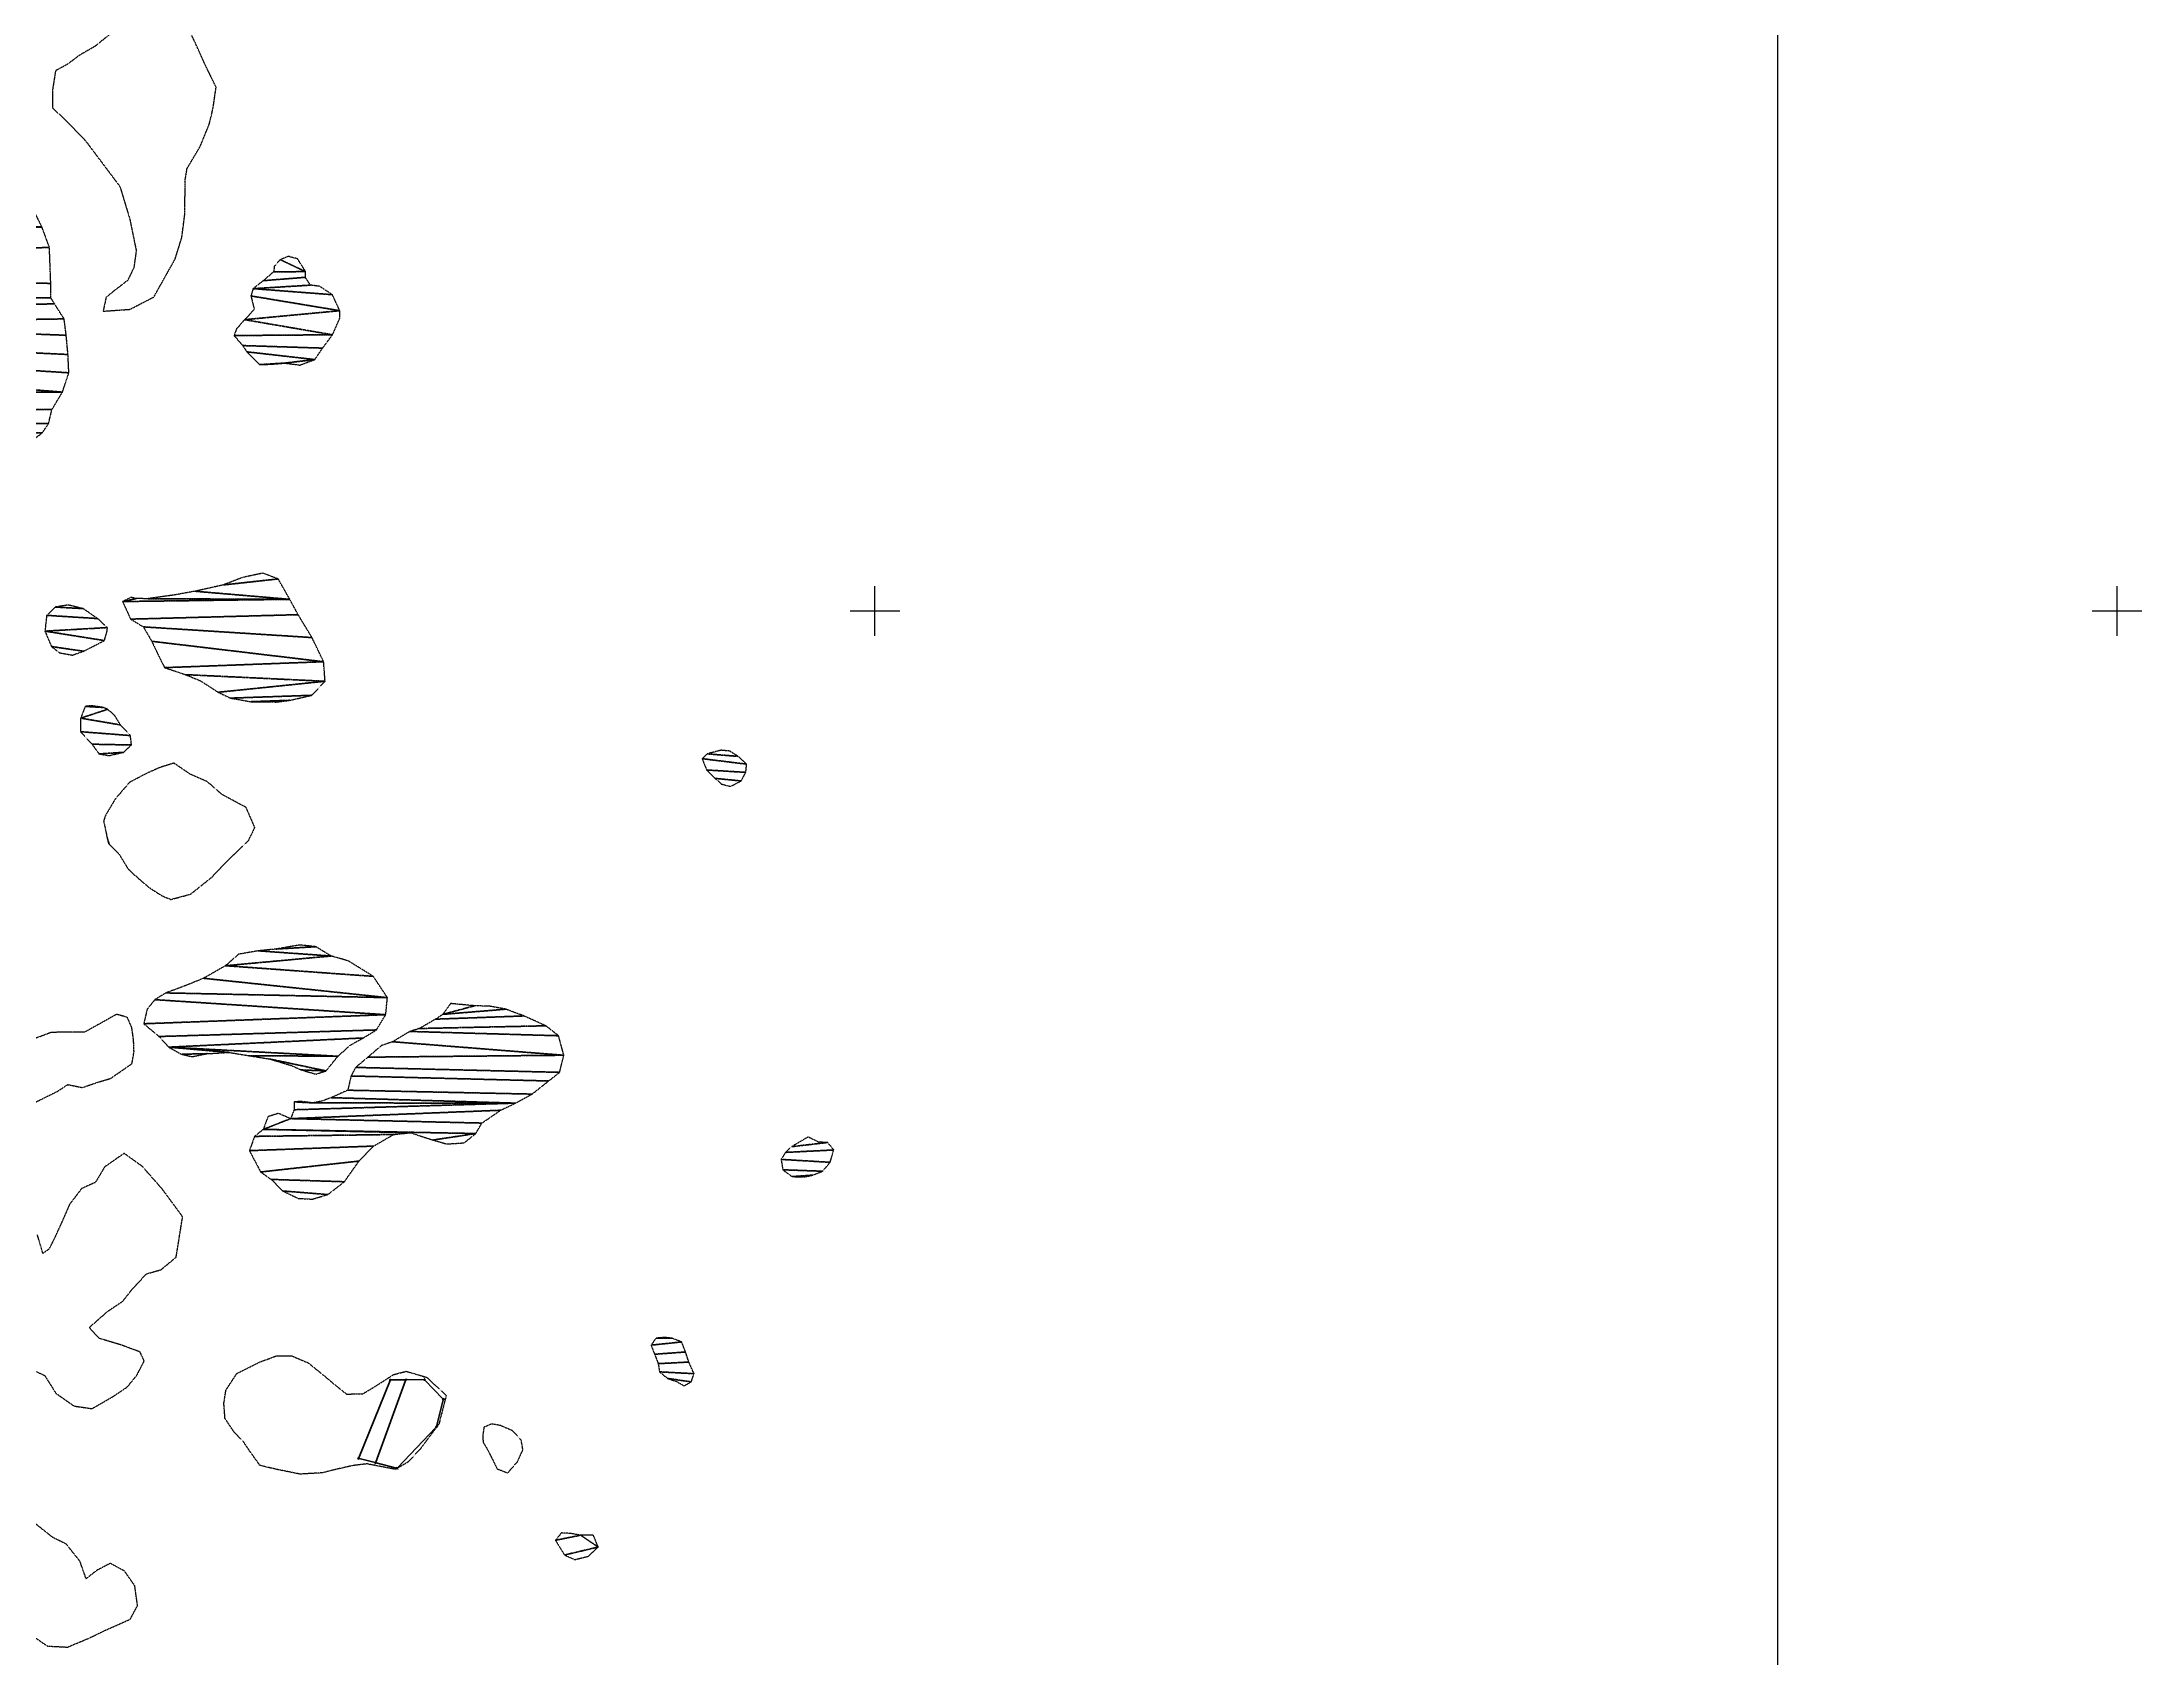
# Model space of a CAD drawing. Header units: metres. Extents: x 615331 to 657292, y 1301217 to 1321009.
# Drawn here: x 636063 to 637753, y 1317052 to 1318354 of the extents above; entities that cross this region are included whole.
import ezdxf
from ezdxf.enums import TextEntityAlignment as Align

# ---------------------------------------------------------------- set-up
doc = ezdxf.new("R2010")
doc.units = ezdxf.units.M
doc.header["$PDMODE"] = 32
doc.header["$PDSIZE"] = 0.5
doc.linetypes.add('HIDDEN', pattern=[0.375, 0.25, -0.125])
for name, color, linetype in [('3', 7, 'Continuous'), ('42', 7, 'Continuous'), ('CIRCULO PI', 2, 'Continuous'), ('CVL_CUADCON_LIN', 8, 'Continuous')]:
    doc.layers.add(name, color=color, linetype=linetype)
doc.styles.get("Standard").update_dxf_attribs({"font": 'arial.ttf'})
picture_1 = doc.add_image_def('image2.jpg', size_in_pixel=(1123, 633))

# ---------------------------------------------------------------- blocks, each defined once
blk = doc.blocks.new('COORD')
at = {"layer": '42', "color": 2, "linetype": 'Continuous'}
for p, q in [((0, -2), (0, 2)), ((-2, 0), (2, 0))]:
    blk.add_line(p, q, dxfattribs=at)
blk = doc.blocks.new('COORD$')
at = {"layer": '42', "color": 2, "linetype": 'Continuous'}
blk.add_blockref('COORD', (0, 0), dxfattribs=at)

msp = doc.modelspace()

# ---------------------------------------------------------------- linework, layer by layer
at = {"layer": '3', "color": 30, "linetype": 'HIDDEN'}
for points in [[(636119.08123, 1318361.08408), (636105.74323, 1318350.25908), (636093.12623, 1318343.00008), (636083.55623, 1318335.77608), (636073.96423, 1318330.58408), (636071.35623, 1318314.29208), (636071.51323, 1318300.57308), (636082.29523, 1318290.53208), (636098.23323, 1318273.94408), (636125.83123, 1318237.16108), (636133.75223, 1318210.82608), (636138.86523, 1318185.72908), (636136.99023, 1318171.98608), (636132.02723, 1318161.76508), (636121.70523, 1318153.77008), (636114.65723, 1318148.09908), (636112.24623, 1318136.89208), (636133.81823, 1318138.40908), (636153.00923, 1318148.28408), (636170.18523, 1318178.97208), (636175.57423, 1318196.31208), (636177.90823, 1318214.38008), (636178.34223, 1318243.09808), (636179.76723, 1318251.75308), (636190.23323, 1318269.40608), (636197.64623, 1318287.53108), (636200.79623, 1318300.78008), (636203.14723, 1318317.32408), (636193.78423, 1318336.52808), (636187.00623, 1318351.69608), (636180.50023, 1318365.34308)], [(636115.04323, 1317714.36008), (636117.15323, 1317707.52308), (636124.85923, 1317699.98808), (636132.36723, 1317687.62308), (636141.09523, 1317679.59208), (636149.81423, 1317672.32308), (636159.53723, 1317666.08208), (636166.68323, 1317663.11408), (636182.63623, 1317667.36208), (636200.00323, 1317681.28208), (636212.30023, 1317694.38208), (636229.13523, 1317710.32808), (636234.34723, 1317721.06008), (636227.30423, 1317737.24208), (636207.88023, 1317747.69208), (636196.07923, 1317757.97508), (636182.03823, 1317764.16708), (636169.23823, 1317772.91408), (636158.10123, 1317769.48308), (636147.48723, 1317764.78808), (636133.60023, 1317757.51408), (636122.06823, 1317744.16908), (636114.34323, 1317731.12208), (636112.61823, 1317726.52908), (636116.38023, 1317708.53108), (636121.00623, 1317703.75608)], [(636055.02723, 1317498.45308), (636075.48523, 1317508.59708), (636083.80523, 1317514.02808), (636095.51623, 1317511.62108), (636106.90123, 1317515.56308), (636118.29223, 1317518.99608), (636135.42823, 1317530.88008), (636137.09623, 1317540.55508), (636136.73723, 1317549.69908), (636135.35123, 1317559.84708), (636131.70023, 1317568.19008), (636123.03623, 1317570.63208), (636112.94123, 1317564.92608), (636097.54523, 1317556.36508), (636086.37023, 1317556.23708), (636070.62423, 1317556.05708), (636054.18323, 1317550.02508)], [(636046.50823, 1317288.21708), (636065.14623, 1317279.79108), (636074.20023, 1317265.41108), (636088.79623, 1317255.16008), (636103.29823, 1317253.03908), (636119.95223, 1317262.63108), (636131.54823, 1317270.38608), (636139.31323, 1317279.87708), (636145.27823, 1317291.37908), (636141.89223, 1317298.70908), (636126.58723, 1317304.37908), (636109.25623, 1317309.51708), (636101.02823, 1317318.31608), (636115.61323, 1317331.18708), (636127.96423, 1317339.46008), (636135.22523, 1317348.69008), (636147.01623, 1317361.53008), (636158.91523, 1317364.96908), (636170.99223, 1317375.01708), (636176.20723, 1317407.60108), (636159.69523, 1317430.02708), (636143.74023, 1317448.14008), (636129.14223, 1317458.64508), (636113.51823, 1317447.79408), (636106.04123, 1317435.25808), (636094.92223, 1317430.30308), (636085.16223, 1317417.48608), (636078.97623, 1317403.18608), (636072.03623, 1317388.11508), (636068.55623, 1317381.46908), (636063.76823, 1317378.11108), (636059.28023, 1317393.05108)], [(636347.18023, 1317204.19908), (636324.53323, 1317208.56008), (636313.11923, 1317207.15908), (636298.93123, 1317203.94808), (636288.29423, 1317201.28508), (636270.77923, 1317200.32308), (636252.70423, 1317203.92808), (636238.44123, 1317207.32208), (636230.18023, 1317218.91608), (636224.75423, 1317226.98508), (636217.55923, 1317234.27208), (636210.32323, 1317245.11508), (636209.42123, 1317257.30108), (636211.07723, 1317267.99208), (636219.81523, 1317281.30508), (636237.99923, 1317290.40708), (636251.90923, 1317295.64808), (636264.10323, 1317295.53308), (636277.37623, 1317289.84108), (636288.91223, 1317280.57108), (636299.94023, 1317271.29508), (636308.14223, 1317264.78308), (636321.09423, 1317264.93108), (636329.42023, 1317269.85408), (636346.06323, 1317280.46208), (636356.19323, 1317283.11908), (636372.75923, 1317278.22608), (636388.41923, 1317263.66808), (636382.58523, 1317240.73208), (636367.07423, 1317219.97308), (636357.53723, 1317209.95408), (636350.47023, 1317205.88308), (636347.18023, 1317204.19908)], [(636418.05823, 1317226.14608), (636422.20323, 1317219.07908), (636426.10223, 1317211.24608), (636429.48223, 1317204.42408), (636437.90123, 1317201.21708), (636445.67223, 1317210.20008), (636450.13323, 1317219.90608), (636448.77323, 1317227.76808), (636441.57523, 1317235.30808), (636431.87523, 1317239.51708), (636425.00423, 1317240.70908), (636418.84723, 1317238.15308), (636417.90123, 1317232.04308), (636418.05823, 1317226.14608)], [(636057.91123, 1317068.29908), (636067.38423, 1317061.80108), (636083.64923, 1317060.97108), (636101.09223, 1317068.28508), (636113.46923, 1317074.27108), (636133.93923, 1317083.39808), (636139.90923, 1317094.39208), (636137.69523, 1317110.37508), (636129.43123, 1317122.22308), (636117.93023, 1317128.44408), (636107.07323, 1317122.73008), (636098.51423, 1317116.02608), (636093.52623, 1317130.19808), (636082.44623, 1317144.04708), (636071.71823, 1317149.26008), (636053.77523, 1317163.53808)]]:
    msp.add_lwpolyline(points, dxfattribs=at)
at = {"layer": 'CVL_CUADCON_LIN', "color": 4, "lineweight": 40, "ltscale": 0.5, "flags": 128}
for points in [[(636317.98032, 1317213.41823), (636343.21525, 1317275.65132)], [(636355.73202, 1317275.76439), (636331.81964, 1317209.89127)], [(636331.81964, 1317209.89127), (636355.73202, 1317275.76439)], [(636343.90311, 1317276.11947), (636355.40266, 1317276.22959)], [(636356.40261, 1317276.23917), (636370.40196, 1317276.37329)], [(636371.24859, 1317276.01776), (636385.76048, 1317260.9341)], [(636385.98388, 1317260.08921), (636380.56069, 1317238.76805)], [(636380.09288, 1317237.92115), (636349.16979, 1317205.40341)], [(636331.16454, 1317209.54483), (636318.27693, 1317212.83133)], [(636348.34074, 1317205.16463), (636332.13353, 1317209.29773)]]:
    msp.add_lwpolyline(points, dxfattribs=at)
at = {"layer": 'CVL_CUADCON_LIN', "color": 4, "lineweight": 40, "ltscale": 0.5}
for centre in [(636343.40313, 1317276.11468), (636355.90263, 1317276.23438), (636355.90263, 1317276.23438), (636370.90193, 1317276.37808), (636386.10713, 1317260.57378), (636380.43743, 1317238.28348), (636317.79243, 1317212.95488), (636331.64903, 1317209.42128), (636331.64903, 1317209.42128), (636348.82523, 1317205.04108)]:
    msp.add_circle(centre, 0.5, dxfattribs=at)
at = {"layer": 'CVL_CUADCON_LIN', "color": 4, "ltscale": 0.5}
for p in [(636343.40313, 1317276.11468), (636355.90263, 1317276.23438), (636355.90263, 1317276.23438), (636370.90193, 1317276.37808), (636386.10713, 1317260.57378), (636380.43743, 1317238.28348), (636317.79243, 1317212.95488), (636331.64903, 1317209.42128), (636331.64903, 1317209.42128), (636348.82523, 1317205.04108)]:
    msp.add_point(p, dxfattribs=at)

# ---------------------------------------------------------------- block references
at = {"layer": '42', "color": 1, "linetype": 'Continuous', "xscale": 10, "yscale": 10}
for p in [(636733.49623, 1317895.48808), (637733.49623, 1317895.48808)]:
    msp.add_blockref('COORD$', p, dxfattribs=at)

# ---------------------------------------------------------------- texts
at = {"layer": 'CVL_CUADCON_LIN', "color": 4, "ltscale": 0.5}
for p in [(636342.84053, 1317276.94138), (636355.32483, 1317277.05048)]:
    msp.add_text('1', height=1, rotation=90, dxfattribs=at).set_placement(p, align=Align.BOTTOM_RIGHT)
for s, p in [('2', (636356.71883, 1317276.81218)), ('3', (636387.07393, 1317260.82938)), ('4', (636381.31273, 1317237.79998))]:
    msp.add_text(s, height=1, rotation=90, dxfattribs=at).set_placement(p, align=Align.MIDDLE_LEFT)
msp.add_text('2', height=1, rotation=90, dxfattribs=at).set_placement((636371.28913, 1317277.30008), align=Align.BOTTOM_LEFT)
for s, p in [('4', (636316.89993, 1317212.50388)), ('6', (636330.76503, 1317208.95378))]:
    msp.add_text(s, height=1, rotation=90, dxfattribs=at).set_placement(p, align=Align.TOP_RIGHT)
msp.add_text('3', height=1, rotation=90, dxfattribs=at).set_placement((636332.11653, 1317208.53728), align=Align.TOP_LEFT)
msp.add_text('5', height=1, rotation=90, dxfattribs=at).set_placement((636349.10203, 1317204.08018), align=Align.TOP_CENTER)

# ---------------------------------------------------------------- pictures from other files: only their frames are drawn
at = {"layer": 'CIRCULO PI'}
image = msp.add_image(picture_1, insert=(633770.17231, 1316661.08331), size_in_units=(3689.82738, 2079.84037), dxfattribs=at)
image.dxf.flags = 7

# ---------------------------------------------------------------- meshes
at = {"layer": '3', "color": 30, "linetype": 'HIDDEN'}
mesh = msp.add_polyface(dxfattribs=at)
corners = [(635886.98023, 1318089.59508), (635744.46823, 1318113.37508), (635742.00523, 1318084.38008), (635879.69923, 1318082.14308), (635750.51423, 1318073.29708), (635856.17323, 1318073.74208), (635845.12023, 1318062.94408), (635758.46223, 1318066.78108), (635829.22223, 1318053.86908), (635774.77423, 1318061.88608), (635798.57323, 1318046.40408), (635884.17223, 1318335.27508), (635856.73123, 1318335.97708), (635900.22423, 1318330.88408), (635846.18123, 1318325.69308), (635916.80723, 1318324.46808), (635836.30723, 1318300.67808), (635941.45223, 1318301.62608), (635982.82323, 1318259.91908), (635828.91123, 1318281.02808), (635821.31423, 1318256.80208), (635998.79823, 1318240.02808), (635806.73523, 1318243.42208), (636008.98023, 1318238.11208), (635797.71123, 1318232.90108), (636054.37523, 1318222.11508), (636062.95723, 1318204.68008), (635792.53523, 1318219.12108), (635778.09223, 1318193.80008), (636068.98723, 1318188.23308), (635766.57523, 1318179.18508), (636070.08023, 1318159.27808), (635761.14823, 1318165.14708), (636070.21323, 1318147.59108), (635759.26723, 1318151.91308), (636073.06223, 1318142.79608), (635753.08923, 1318136.85008), (636080.82023, 1318130.68808), (635749.66423, 1318125.37708), (636082.49523, 1318117.49408), (635892.92823, 1318124.72808), (636083.94223, 1318102.01108), (635897.14823, 1318111.05508), (636084.61923, 1318087.28108), (635897.53923, 1318099.11708), (636079.46223, 1318071.72208), (635895.64923, 1318086.64508), (635883.38823, 1318070.49608), (636070.98723, 1318057.65008), (635873.35723, 1318059.20108), (636068.32123, 1318046.43908), (635862.35123, 1318044.33808), (636063.32623, 1318039.01308), (635855.85823, 1318034.60808), (636056.52723, 1318033.85308), (635844.60123, 1318019.48708), (636042.72223, 1318019.46608), (635838.36523, 1318009.50608), (636035.01423, 1318004.89408), (635833.95923, 1317994.97208), (636030.04723, 1317972.82108), (635835.59923, 1317984.82708), (636034.76623, 1317959.91608), (635842.08823, 1317972.70508), (635869.04923, 1317969.45608), (636032.81923, 1317952.52508), (635879.37023, 1317955.34408), (636027.84723, 1317943.06708), (635883.85623, 1317940.65808), (636020.09923, 1317932.05208), (635885.23923, 1317930.76408), (636009.06123, 1317919.98308), (635885.62423, 1317919.33408), (636003.67923, 1317901.88108), (635883.69123, 1317910.67308), (635974.21923, 1317901.54408), (635883.51223, 1317904.06408), (635965.12023, 1317897.62808), (635885.90023, 1317895.19808), (635957.28823, 1317893.98108), (635894.35923, 1317888.43408), (635943.17923, 1317883.91008), (635897.48523, 1317881.60908), (635934.88523, 1317876.19208), (635907.45623, 1317875.87908), (635996.94423, 1317891.13208), (635977.42423, 1317887.85908), (635862.17423, 1317970.90208), (636041.78623, 1318234.67608), (635863.77423, 1318075.35408), (635816.85023, 1318047.37508), (635805.44523, 1318045.21208), (635782.17723, 1318058.66708), (635742.88723, 1318096.07808), (635788.63423, 1318204.84708), (635825.76723, 1318267.27108), (635870.15723, 1318339.18008), (635928.87723, 1318312.91708), (636017.07823, 1318240.74608), (636027.47923, 1318241.88108), (635987.38923, 1317882.63708), (635975.99323, 1317879.71208), (635917.11923, 1317874.97308), (635855.11323, 1317966.50108), (635848.75523, 1317967.19108), (635887.89023, 1318076.64608)]
mesh.append_faces([[corners[k] for k in face] for face in [(8, 10, 91, 90), (12, 11, 96), (83, 84, 102), (85, 86, 101, 100), (87, 63, 104, 103), (23, 88, 99, 98)]], dxfattribs={"vtx0": -1, "color": 30})
mesh.append_faces([[corners[k] for k in face] for face in [(3, 4, 5, 89), (15, 16, 17, 97)]], dxfattribs={"vtx0": -1, "vtx1": -1, "color": 30})
mesh.append_faces([[corners[k] for k in face] for face in [(37, 38, 40, 39)]], dxfattribs={"vtx0": -1, "vtx1": -1, "vtx2": -1, "color": 30})
mesh.append_faces([[corners[k] for k in face] for face in [(23, 24, 25, 88), (62, 63, 87, 64)]], dxfattribs={"vtx0": -1, "vtx1": -1, "vtx3": -1, "color": 30})
mesh.append_faces([[corners[k] for k in face] for face in [(1, 0, 40, 38), (0, 2, 4, 3), (5, 4, 7, 6), (6, 7, 9, 8), (11, 12, 14, 13), (13, 14, 16, 15), (17, 16, 19, 18), (18, 20, 22, 21), (21, 22, 24, 23), (25, 24, 27, 26), (26, 28, 30, 29), (29, 30, 32, 31), (31, 32, 34, 33), (33, 34, 36, 35), (35, 36, 38, 37), (39, 40, 42, 41), (41, 42, 44, 43), (43, 44, 46, 45), (45, 47, 49, 48), (48, 49, 51, 50), (50, 51, 53, 52), (52, 53, 55, 54), (54, 55, 57, 56), (56, 57, 59, 58), (58, 59, 61, 60), (60, 61, 63, 62), (62, 64, 66, 65), (65, 66, 68, 67), (67, 68, 70, 69), (69, 70, 72, 71), (71, 72, 74, 73), (75, 76, 78, 77), (77, 78, 80, 79), (79, 80, 82, 81), (81, 82, 84, 83), (86, 85, 73, 75)]], dxfattribs={"vtx0": -1, "vtx2": -1, "color": 30})
mesh.append_faces([[corners[k] for k in face] for face in [(73, 74, 76, 75)]], dxfattribs={"vtx0": -1, "vtx2": -1, "vtx3": -1, "color": 30})
mesh.append_faces([[corners[k] for k in face] for face in [(0, 1, 93, 2), (8, 9, 92, 10), (18, 19, 95, 20), (26, 27, 94, 28), (45, 46, 105, 47)]], dxfattribs={"vtx0": -1, "vtx3": -1, "color": 30})
mesh = msp.add_polyface(dxfattribs=at)
corners = [(636275.20423, 1318168.73808), (636254.77323, 1318178.41508), (636249.55023, 1318168.69908), (636275.00223, 1318164.16208), (636241.25123, 1318161.49008), (636279.13823, 1318157.85708), (636232.94223, 1318155.04208), (636296.75223, 1318150.18208), (636302.74123, 1318137.29108), (636231.23123, 1318149.17808), (636226.11623, 1318130.06208), (636296.86723, 1318117.91308), (636217.62623, 1318117.26108), (636288.86223, 1318107.14908), (636224.57623, 1318109.20908), (636282.61723, 1318097.93008), (636227.93623, 1318104.16508), (636258.51923, 1318095.11308), (636238.21423, 1318093.86508), (636250.00923, 1318173.02408), (636261.34723, 1318181.03108), (636268.73623, 1318179.08208), (636286.51523, 1318156.92508), (636302.80823, 1318131.44808), (636270.73023, 1318093.47408), (636248.87723, 1318094.24108), (636219.59723, 1318122.61908), (636233.89623, 1318138.28308)]
mesh.append_faces([[corners[k] for k in face] for face in [(1, 0, 21, 20), (17, 18, 25), (15, 17, 24)]], dxfattribs={"vtx0": -1, "color": 30})
mesh.append_faces([[corners[k] for k in face] for face in [(5, 6, 7, 22), (8, 10, 11, 23)]], dxfattribs={"vtx0": -1, "vtx1": -1, "color": 30})
mesh.append_faces([[corners[k] for k in face] for face in [(0, 2, 4, 3), (3, 4, 6, 5), (7, 6, 9, 8), (11, 12, 14, 13), (13, 14, 16, 15)]], dxfattribs={"vtx0": -1, "vtx2": -1, "color": 30})
mesh.append_faces([[corners[k] for k in face] for face in [(15, 16, 18, 17)]], dxfattribs={"vtx0": -1, "vtx2": -1, "vtx3": -1, "color": 30})
mesh.append_faces([[corners[k] for k in face] for face in [(0, 1, 19, 2), (8, 9, 27, 10), (11, 10, 26, 12)]], dxfattribs={"vtx0": -1, "vtx3": -1, "color": 30})
mesh = msp.add_polyface(dxfattribs=at)
corners = [(636253.14123, 1317921.24908), (636209.00023, 1317916.42508), (636262.47223, 1317904.84008), (636186.19823, 1317911.33608), (636139.02123, 1317905.46108), (636127.87223, 1317903.04708), (636269.21823, 1317892.46608), (636134.38423, 1317888.89208), (636280.35023, 1317874.04408), (636144.61523, 1317882.65608), (636289.71723, 1317854.58608), (636151.35223, 1317871.04508), (636161.75523, 1317849.82008), (636290.91323, 1317838.84608), (636178.58323, 1317844.16808), (636204.90823, 1317829.98508), (636280.12023, 1317827.54208), (636214.86823, 1317825.27108), (636262.64023, 1317823.53108), (636231.15623, 1317822.40808), (636147.91323, 1317905.30908), (636169.72223, 1317908.35308), (636224.42523, 1317922.44608), (636240.89523, 1317925.93708), (636251.98723, 1317822.13808), (636237.00023, 1317822.22108), (636190.57823, 1317839.22308), (636157.85823, 1317857.39808), (636134.69223, 1317906.42808)]
mesh.append_faces([[corners[k] for k in face] for face in [(1, 0, 23, 22), (5, 4, 28), (18, 19, 25, 24)]], dxfattribs={"vtx0": -1, "color": 30})
mesh.append_faces([[corners[k] for k in face] for face in [(4, 5, 2, 20)]], dxfattribs={"vtx0": -1, "vtx1": -1, "vtx2": -1, "color": 30})
mesh.append_faces([[corners[k] for k in face] for face in [(0, 1, 3, 2), (2, 5, 7, 6), (6, 7, 9, 8), (8, 9, 11, 10), (10, 12, 14, 13), (13, 15, 17, 16), (16, 17, 19, 18)]], dxfattribs={"vtx0": -1, "vtx2": -1, "color": 30})
mesh.append_faces([[corners[k] for k in face] for face in [(2, 3, 21, 20), (10, 11, 27, 12), (13, 14, 26, 15)]], dxfattribs={"vtx0": -1, "vtx3": -1, "color": 30})
mesh = msp.add_polyface(dxfattribs=at)
corners = [(636096.18723, 1317897.34808), (636073.56723, 1317898.61408), (636107.70923, 1317889.34908), (636066.78523, 1317891.93008), (636115.66623, 1317882.07108), (636065.40723, 1317879.21008), (636113.24623, 1317871.62508), (636096.57923, 1317863.05008), (636070.62823, 1317866.81808), (636115.44423, 1317879.27308), (636087.47223, 1317859.89608), (636077.03623, 1317861.81008), (636084.21623, 1317900.26108)]
mesh.append_faces([[corners[k] for k in face] for face in [(1, 0, 12), (7, 8, 11, 10)]], dxfattribs={"vtx0": -1, "color": 30})
mesh.append_faces([[corners[k] for k in face] for face in [(4, 5, 6, 9)]], dxfattribs={"vtx0": -1, "vtx1": -1, "color": 30})
mesh.append_faces([[corners[k] for k in face] for face in [(0, 1, 3, 2), (2, 3, 5, 4), (6, 5, 8, 7)]], dxfattribs={"vtx0": -1, "vtx2": -1, "color": 30})
mesh = msp.add_polyface(dxfattribs=at)
corners = [(636112.08323, 1317817.74308), (636097.85023, 1317818.59708), (636115.91023, 1317816.26308), (636094.14823, 1317809.15308), (636126.21423, 1317803.67608), (636134.18623, 1317795.12708), (636094.01823, 1317798.22608), (636135.03523, 1317787.51408), (636103.27723, 1317788.16708), (636128.49923, 1317781.59508), (636108.95523, 1317780.35508), (636121.55623, 1317811.24508), (636116.84523, 1317778.92108), (636103.17723, 1317819.16608)]
mesh.append_faces([[corners[k] for k in face] for face in [(1, 0, 13), (9, 10, 12)]], dxfattribs={"vtx0": -1, "color": 30})
mesh.append_faces([[corners[k] for k in face] for face in [(2, 3, 4, 11)]], dxfattribs={"vtx0": -1, "vtx1": -1, "color": 30})
mesh.append_faces([[corners[k] for k in face] for face in [(0, 1, 3, 2), (4, 3, 6, 5), (5, 6, 8, 7), (7, 8, 10, 9)]], dxfattribs={"vtx0": -1, "vtx2": -1, "color": 30})
mesh = msp.add_polyface(dxfattribs=at)
corners = [(636623.32923, 1317778.36008), (636598.41423, 1317780.36208), (636630.25823, 1317772.08708), (636594.39423, 1317776.50408), (636629.57223, 1317765.47208), (636598.05423, 1317767.39908), (636625.84123, 1317758.56908), (636604.98923, 1317760.61808), (636609.55623, 1317783.28408), (636616.67623, 1317782.60408), (636617.25523, 1317754.15108), (636609.86723, 1317756.10008)]
mesh.append_faces([[corners[k] for k in face] for face in [(1, 0, 9, 8), (6, 7, 11, 10)]], dxfattribs={"vtx0": -1, "color": 30})
mesh.append_faces([[corners[k] for k in face] for face in [(0, 1, 3, 2), (2, 3, 5, 4), (4, 5, 7, 6)]], dxfattribs={"vtx0": -1, "vtx2": -1, "color": 30})
mesh = msp.add_polyface(dxfattribs=at)
corners = [(636196.04223, 1317538.94208), (636175.22023, 1317538.45008), (636283.45023, 1317625.06408), (636251.46823, 1317623.17408), (636295.72823, 1317617.58208), (636237.00623, 1317621.73808), (636210.72723, 1317609.74908), (636329.69723, 1317601.20008), (636341.06923, 1317584.05108), (636193.06223, 1317599.63808), (636162.71723, 1317587.85608), (636339.70223, 1317570.31408), (636153.88923, 1317582.41908), (636144.96723, 1317563.00608), (636332.22223, 1317558.03208), (636157.27723, 1317552.72908), (636321.62823, 1317551.55908), (636164.99423, 1317544.17708), (636301.22223, 1317536.84208), (636229.58923, 1317537.29308), (636291.70523, 1317525.04408), (636246.12923, 1317534.68708), (636271.63023, 1317525.83108), (636213.81123, 1317539.90808), (636178.39923, 1317593.62608), (636221.28923, 1317619.01808), (636270.48023, 1317626.44108), (636309.48823, 1317613.67408), (636311.28023, 1317545.85008), (636283.60723, 1317522.41108), (636263.97123, 1317529.30108), (636183.87823, 1317536.51608), (636147.62723, 1317574.72508)]
mesh.append_faces([[corners[k] for k in face] for face in [(0, 1, 31), (3, 2, 26), (20, 22, 29)]], dxfattribs={"vtx0": -1, "color": 30})
mesh.append_faces([[corners[k] for k in face] for face in [(4, 6, 7, 27), (16, 17, 18, 28)]], dxfattribs={"vtx0": -1, "vtx1": -1, "color": 30})
mesh.append_faces([[corners[k] for k in face] for face in [(18, 17, 23, 19)]], dxfattribs={"vtx0": -1, "vtx1": -1, "vtx3": -1, "color": 30})
mesh.append_faces([[corners[k] for k in face] for face in [(1, 0, 23, 17), (2, 3, 5, 4), (7, 6, 9, 8), (8, 10, 12, 11), (11, 13, 15, 14), (14, 15, 17, 16), (18, 19, 21, 20)]], dxfattribs={"vtx0": -1, "vtx2": -1, "color": 30})
mesh.append_faces([[corners[k] for k in face] for face in [(4, 5, 25, 6), (8, 9, 24, 10), (11, 12, 32, 13), (20, 21, 30, 22)]], dxfattribs={"vtx0": -1, "vtx3": -1, "color": 30})
mesh = msp.add_polyface(dxfattribs=at)
corners = [(636411.24823, 1317577.48508), (636385.67323, 1317570.58608), (636436.42623, 1317574.72408), (636450.96623, 1317569.30008), (636379.87523, 1317566.70808), (636468.58223, 1317561.37008), (636366.75323, 1317559.18908), (636478.83423, 1317553.35608), (636359.16023, 1317556.81608), (636483.07823, 1317537.65108), (636345.28523, 1317548.52608), (636325.36123, 1317536.10108), (636479.67923, 1317523.89108), (636315.54923, 1317527.85808), (636470.86823, 1317516.92908), (636311.81823, 1317520.95508), (636457.52723, 1317506.35908), (636309.15523, 1317509.49008), (636444.14823, 1317499.09108), (636295.76223, 1317503.49308), (636281.07823, 1317499.25908), (636266.08223, 1317500.10408), (636265.90123, 1317493.75008), (636432.27623, 1317493.36508), (636263.18923, 1317486.60408), (636346.13923, 1317473.83108), (636234.14223, 1317472.29608), (636329.98923, 1317464.49908), (636229.95523, 1317460.81408), (636318.18923, 1317452.42108), (636239.04223, 1317443.63908), (636306.44223, 1317435.77108), (636247.49223, 1317437.63808), (636293.09823, 1317425.45408), (636256.74323, 1317428.34208), (636241.18923, 1317477.96708), (636412.17023, 1317474.58608), (636377.68623, 1317469.36408), (636359.58523, 1317475.25508), (636417.15423, 1317483.02808), (636423.44423, 1317577.11608), (636402.85823, 1317467.11108), (636388.89823, 1317466.18908), (636280.69423, 1317421.75508), (636269.25723, 1317422.38708), (636244.88323, 1317488.17308), (636253.23523, 1317490.81008), (636271.41323, 1317500.41908), (636287.92123, 1317500.60808), (636336.17723, 1317545.37308), (636391.92323, 1317579.29708)]
mesh.append_faces([[corners[k] for k in face] for face in [(1, 0, 50), (21, 20, 47), (33, 34, 44, 43), (35, 24, 46, 45), (36, 37, 42, 41)]], dxfattribs={"vtx0": -1, "color": 30})
mesh.append_faces([[corners[k] for k in face] for face in [(0, 1, 2, 40), (23, 24, 39)]], dxfattribs={"vtx0": -1, "vtx1": -1, "color": 30})
mesh.append_faces([[corners[k] for k in face] for face in [(24, 35, 36, 39), (36, 35, 38, 37)]], dxfattribs={"vtx0": -1, "vtx1": -1, "vtx3": -1, "color": 30})
mesh.append_faces([[corners[k] for k in face] for face in [(2, 1, 4, 3), (3, 4, 6, 5), (5, 6, 8, 7), (7, 8, 10, 9), (9, 11, 13, 12), (12, 13, 15, 14), (14, 15, 17, 16), (16, 17, 19, 18), (18, 22, 24, 23), (25, 26, 28, 27), (26, 25, 38, 35), (27, 28, 30, 29), (29, 30, 32, 31), (31, 32, 34, 33)]], dxfattribs={"vtx0": -1, "vtx2": -1, "color": 30})
mesh.append_faces([[corners[k] for k in face] for face in [(20, 21, 22, 18)]], dxfattribs={"vtx0": -1, "vtx2": -1, "vtx3": -1, "color": 30})
mesh.append_faces([[corners[k] for k in face] for face in [(9, 10, 49, 11), (18, 19, 48, 20)]], dxfattribs={"vtx0": -1, "vtx3": -1, "color": 30})
mesh = msp.add_polyface(dxfattribs=at)
corners = [(636695.46323, 1317467.40708), (636666.54523, 1317464.02808), (636700.35823, 1317461.36508), (636661.51823, 1317459.39608), (636697.42423, 1317451.42208), (636658.02723, 1317453.76608), (636691.41023, 1317444.23808), (636659.39223, 1317445.39708), (636683.57223, 1317441.09908), (636666.82123, 1317439.89108), (636688.60323, 1317467.58308), (636677.23723, 1317439.75608), (636679.66523, 1317471.80008)]
mesh.append_faces([[corners[k] for k in face] for face in [(1, 0, 10, 12), (8, 9, 11)]], dxfattribs={"vtx0": -1, "color": 30})
mesh.append_faces([[corners[k] for k in face] for face in [(0, 1, 3, 2), (2, 3, 5, 4), (4, 5, 7, 6), (6, 7, 9, 8)]], dxfattribs={"vtx0": -1, "vtx2": -1, "color": 30})
mesh = msp.add_polyface(dxfattribs=at)
corners = [(636570.26523, 1317309.70608), (636557.31023, 1317309.81208), (636577.91923, 1317306.74408), (636553.31023, 1317304.17608), (636581.06023, 1317298.64908), (636556.18823, 1317296.84008), (636583.69223, 1317290.54808), (636559.06923, 1317289.25008), (636587.86323, 1317281.19408), (636560.16023, 1317282.65608), (636585.65323, 1317274.56208), (636566.57023, 1317277.39308), (636564.16123, 1317310.39808), (636579.84623, 1317271.44708), (636574.22123, 1317274.68608)]
mesh.append_faces([[corners[k] for k in face] for face in [(1, 0, 12), (10, 11, 14, 13)]], dxfattribs={"vtx0": -1, "color": 30})
mesh.append_faces([[corners[k] for k in face] for face in [(0, 1, 3, 2), (2, 3, 5, 4), (4, 5, 7, 6), (6, 7, 9, 8), (8, 9, 11, 10)]], dxfattribs={"vtx0": -1, "vtx2": -1, "color": 30})
mesh = msp.add_polyface(dxfattribs=at)
corners = [(636510.71923, 1317141.57508), (636496.64023, 1317151.07008), (636483.61423, 1317135.16708), (636476.36623, 1317147.02608), (636481.12523, 1317152.92508), (636488.75023, 1317152.50408), (636506.79923, 1317151.18608), (636502.67623, 1317134.11408), (636491.78423, 1317131.44908)]
mesh.append_faces([[corners[k] for k in face] for face in [(1, 0, 6), (0, 2, 8, 7), (3, 1, 5, 4)]], dxfattribs={"vtx0": -1, "color": 30})
mesh.append_faces([[corners[k] for k in face] for face in [(0, 1, 3, 2)]], dxfattribs={"vtx0": -1, "vtx1": -1, "vtx3": -1, "color": 30})

doc.saveas('drawing.dxf')
